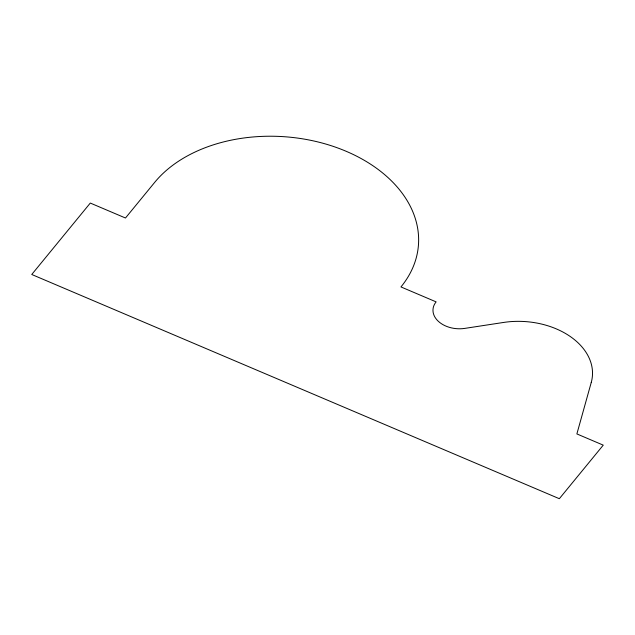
<?xml version="1.0" encoding="UTF-8"?>
<svg xmlns="http://www.w3.org/2000/svg" width="635" height="635" viewBox="0 0 635 635"><rect width="100%" height="100%" fill="white"/><g stroke="black" fill="none" stroke-linecap="round" stroke-linejoin="round"><path stroke-width="0.95" d="M591.248 382.453L576.874 433.927L603.25 445.143L559.34 498.705L31.75 274.487L90.297 203.057L125.476 218.011L154.75 182.293A140.978 98.107 4.2 0 1 346.162 151.289A140.978 98.107 4.2 0 1 400.955 286.933L436.126 301.879A25.178 17.518 4.2 0 0 438.34 321.31A25.178 17.518 4.2 0 0 464.749 328.398L503.547 322.453A70.493 49.054 4.2 0 1 591.248 382.453"/></g></svg>
